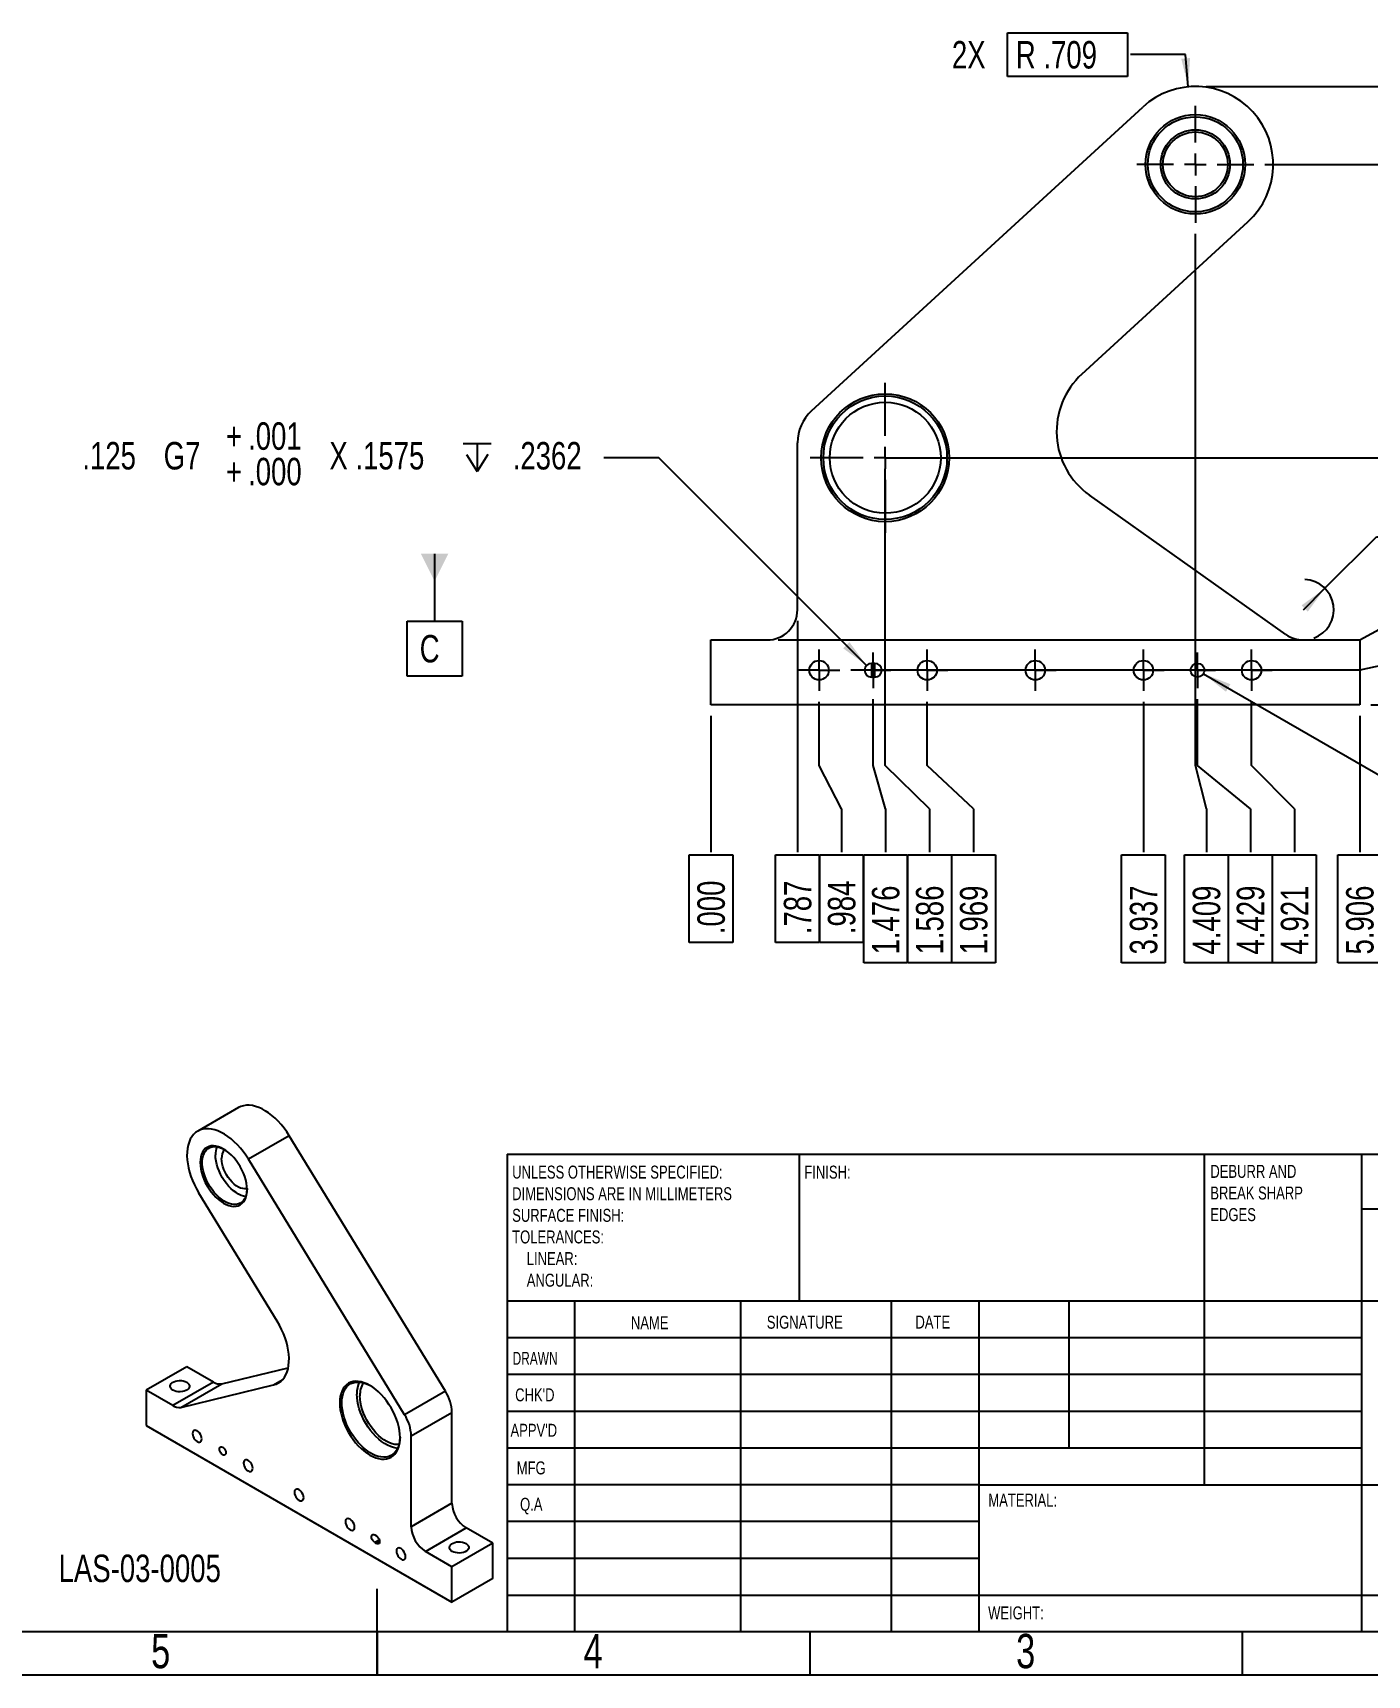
# Model space of a CAD drawing. Extents: x 0 to 16.3, y 0 to 11.5.
# Drawn here: x 6.9 to 12.97, y 0.2 to 7.67 of the extents above; entities that cross this region are included whole.
import ezdxf

# ---------------------------------------------------------------- set-up
doc = ezdxf.new("R2010")
doc.units = 0
doc.linetypes.add('SLD-SOLID', pattern=[0])
doc.layers.get('0').update_dxf_attribs({"linetype": 'CONTINUOUS'})
doc.styles.add('SLDTEXTSTYLE0', font='TXT', dxfattribs={"width": 0.75})
doc.styles.add('SLDTEXTSTYLE1', font='TXT', dxfattribs={"width": 0.686449})
doc.dimstyles.new('SLDDIMSTYLE10', dxfattribs={"dimtxt": 0.125, "dimasz": 0.13, "dimexe": 0, "dimexo": 0.0625, "dimgap": -0.03125, "dimtad": 0, "dimtih": 1, "dimtoh": 1, "dimdec": 3, "dimlfac": 2, "dimrnd": 1e-09, "dimzin": 12, "dimtxsty": 'SLDTEXTSTYLE0', "dimsah": 1, "dimcen": 0, "dimazin": 3, "dimtfac": 1, "dimtdec": 3, "dimtofl": 0, "dimtmove": 0, "dimatfit": 3, "dimtolj": 1})
doc.dimstyles.new('SLDDIMSTYLE11', dxfattribs={"dimtxt": 0.125, "dimasz": 0.13, "dimexe": 0, "dimexo": 0.0625, "dimgap": -0.03125, "dimtad": 0, "dimtih": 1, "dimtoh": 1, "dimdec": 3, "dimlfac": 2, "dimrnd": 1e-09, "dimzin": 12, "dimtxsty": 'SLDTEXTSTYLE0', "dimsah": 1, "dimcen": 0, "dimazin": 3, "dimtfac": 1, "dimtdec": 3, "dimtofl": 0, "dimtmove": 0, "dimatfit": 3, "dimtolj": 1})
doc.dimstyles.new('SLDDIMSTYLE5', dxfattribs={"dimtxt": 0.125, "dimasz": 0.13, "dimexe": 0, "dimexo": 0.0625, "dimgap": -0.03125, "dimtad": 0, "dimtih": 1, "dimtoh": 1, "dimdec": 3, "dimlfac": 2, "dimrnd": 1e-09, "dimzin": 4, "dimtxsty": 'SLDTEXTSTYLE0', "dimblk1": 'NONE', "dimblk2": 'NONE', "dimsah": 1, "dimcen": 0.09, "dimazin": 3, "dimtfac": 1, "dimtdec": 3, "dimtofl": 0, "dimtmove": 0, "dimatfit": 3, "dimtolj": 1})
doc.dimstyles.new('SLDDIMSTYLE6', dxfattribs={"dimtxt": 0.125, "dimasz": 0.13, "dimexe": 0, "dimexo": 0.0625, "dimgap": -0.03125, "dimtad": 0, "dimtih": 1, "dimtoh": 1, "dimdec": 3, "dimlfac": 2, "dimrnd": 1e-09, "dimzin": 12, "dimtxsty": 'SLDTEXTSTYLE0', "dimblk1": 'NONE', "dimblk2": 'NONE', "dimsah": 1, "dimcen": 0.09, "dimazin": 3, "dimtfac": 1, "dimtdec": 3, "dimtofl": 0, "dimtmove": 0, "dimatfit": 3, "dimtolj": 1})
doc.dimstyles.new('SLDDIMSTYLE7', dxfattribs={"dimtxt": 0.125, "dimasz": 0.13, "dimexe": 0, "dimexo": 0.0625, "dimgap": 0.03125, "dimtad": 0, "dimtih": 1, "dimtoh": 1, "dimdec": 3, "dimlfac": 2, "dimrnd": 1e-09, "dimzin": 4, "dimtxsty": 'SLDTEXTSTYLE0', "dimblk1": 'NONE', "dimblk2": 'NONE', "dimsah": 1, "dimcen": 0.09, "dimazin": 3, "dimtfac": 1, "dimtdec": 3, "dimtofl": 0, "dimtmove": 0, "dimatfit": 3, "dimtolj": 1, "dimtzin": 12})
doc.dimstyles.new('SLDDIMSTYLE8', dxfattribs={"dimtxt": 0.125, "dimasz": 0.13, "dimexe": 0, "dimexo": 0.0625, "dimgap": 0.03125, "dimtad": 0, "dimtih": 1, "dimtoh": 1, "dimdec": 4, "dimlfac": 2, "dimrnd": 1e-09, "dimzin": 4, "dimtxsty": 'SLDTEXTSTYLE0', "dimsah": 1, "dimcen": 0, "dimazin": 3, "dimtol": 1, "dimtp": 0.001, "dimtfac": 1, "dimtdec": 4, "dimtofl": 0, "dimtmove": 0, "dimatfit": 3, "dimtolj": 1, "dimtzin": 0})
doc.dimstyles.new('SLDDIMSTYLE9', dxfattribs={"dimtxt": 0.125, "dimasz": 0.13, "dimexe": 0, "dimexo": 0.0625, "dimgap": 0.03125, "dimtad": 0, "dimtih": 1, "dimtoh": 1, "dimdec": 3, "dimlfac": 2, "dimrnd": 1e-09, "dimzin": 12, "dimtxsty": 'SLDTEXTSTYLE0', "dimsah": 1, "dimcen": 0, "dimazin": 3, "dimtol": 1, "dimtp": 0.001, "dimtfac": 1, "dimtdec": 4, "dimtofl": 0, "dimtmove": 0, "dimatfit": 3, "dimtolj": 1, "dimtzin": 0})

# ---------------------------------------------------------------- blocks, each defined once
blk = doc.blocks.new('SW_NOTE_0_1')
at = {"color": 0, "linetype": 'CONTINUOUS', "attachment_point": 1, "style": 'SLDTEXTSTYLE0'}
for s, insert, char_height in [('UNLESS OTHERWISE SPECIFIED:', (0, 0.0761), 0.059055), ('DIMENSIONS ARE IN MILLIMETERS', (0, -0.0223), 0.059055), ('SURFACE FINISH:', (0, -0.1207), 0.059055), ('TOLERANCES:', (0, -0.2191), 0.059055), ('LINEAR:', (0.0664, -0.3176), 0.05906), ('ANGULAR:', (0.0664, -0.416), 0.05906)]:
    blk.add_mtext(s, dxfattribs=dict(at, insert=insert, char_height=char_height))
blk = doc.blocks.new('SW_NOTE_0_2')
at = {"color": 0, "linetype": 'CONTINUOUS', "attachment_point": 1, "style": 'SLDTEXTSTYLE0'}
for s, insert, char_height in [('DEBURR AND', (0, 0.0761), 0.05906), ('BREAK SHARP', (0, -0.0223), 0.059055), ('EDGES', (0, -0.1207), 0.05906)]:
    blk.add_mtext(s, dxfattribs=dict(at, insert=insert, char_height=char_height))
blk = doc.blocks.new('_D_4')
at = {"color": 7, "linetype": 'SLD-SOLID'}
for p, q in [((9.9833, 4.5642), (9.9833, 3.9442)), ((9.8841, 3.5321), (9.8841, 3.9315)), ((9.8841, 3.9315), (10.0825, 3.9315)), ((10.0825, 3.9315), (10.0825, 3.5321)), ((10.0825, 3.5321), (9.8841, 3.5321))]:
    blk.add_line(p, q, dxfattribs=at)
at = {"color": 7, "linetype": 'SLD-SOLID', "insert": (9.9214, 3.5701), "char_height": 0.125, "attachment_point": 1, "rotation": 90, "style": 'SLDTEXTSTYLE0'}
blk.add_mtext('.000', dxfattribs=at)
blk = doc.blocks.new('_NONE')
blk = doc.blocks.new('_D_5')
at = {"color": 7, "linetype": 'SLD-SOLID'}
for p, q in [((10.377, 4.9972), (10.377, 3.9442)), ((10.2778, 3.5321), (10.2778, 3.9315)), ((10.2778, 3.9315), (10.4762, 3.9315)), ((10.4762, 3.9315), (10.4762, 3.5321)), ((10.4762, 3.5321), (10.2778, 3.5321))]:
    blk.add_line(p, q, dxfattribs=at)
at = {"color": 7, "linetype": 'SLD-SOLID', "insert": (10.3151, 3.5701), "char_height": 0.125, "attachment_point": 1, "rotation": 90, "style": 'SLDTEXTSTYLE0'}
blk.add_mtext('.787', dxfattribs=at)
blk = doc.blocks.new('_D_6')
at = {"color": 7, "linetype": 'SLD-SOLID'}
for p, q in [((10.4754, 4.3379), (10.4754, 4.6274)), ((10.5774, 4.141), (10.4754, 4.3379)), ((10.5774, 4.141), (10.5774, 3.9442)), ((10.4782, 3.5321), (10.4782, 3.9315)), ((10.4782, 3.9315), (10.6766, 3.9315)), ((10.6766, 3.9315), (10.6766, 3.5321)), ((10.6766, 3.5321), (10.4782, 3.5321))]:
    blk.add_line(p, q, dxfattribs=at)
at = {"color": 7, "linetype": 'SLD-SOLID', "insert": (10.5155, 3.5701), "char_height": 0.125, "attachment_point": 1, "rotation": 90, "style": 'SLDTEXTSTYLE0'}
blk.add_mtext('.984', dxfattribs=at)
blk = doc.blocks.new('_D_7')
at = {"color": 7, "linetype": 'SLD-SOLID'}
for p, q in [((10.7215, 4.3379), (10.7215, 4.6404)), ((10.7778, 4.141), (10.7215, 4.3379)), ((10.7778, 4.141), (10.7778, 3.9442)), ((10.6786, 3.4397), (10.6786, 3.9315)), ((10.6786, 3.9315), (10.8771, 3.9315)), ((10.8771, 3.9315), (10.8771, 3.4397)), ((10.8771, 3.4397), (10.6786, 3.4397))]:
    blk.add_line(p, q, dxfattribs=at)
at = {"color": 7, "linetype": 'SLD-SOLID', "insert": (10.7159, 3.4778), "char_height": 0.125, "attachment_point": 1, "rotation": 90, "style": 'SLDTEXTSTYLE0'}
blk.add_mtext('1.476', dxfattribs=at)
blk = doc.blocks.new('_D_8')
at = {"color": 7, "linetype": 'SLD-SOLID'}
for p, q in [((10.7764, 4.3379), (10.7764, 5.6892)), ((10.9783, 4.141), (10.7764, 4.3379)), ((10.9783, 4.141), (10.9783, 3.9442)), ((10.879, 3.4397), (10.879, 3.9315)), ((10.879, 3.9315), (11.0775, 3.9315)), ((11.0775, 3.9315), (11.0775, 3.4397)), ((11.0775, 3.4397), (10.879, 3.4397))]:
    blk.add_line(p, q, dxfattribs=at)
at = {"color": 7, "linetype": 'SLD-SOLID', "insert": (10.9164, 3.4778), "char_height": 0.125, "attachment_point": 1, "rotation": 90, "style": 'SLDTEXTSTYLE0'}
blk.add_mtext('1.586', dxfattribs=at)
blk = doc.blocks.new('_D_9')
at = {"color": 7, "linetype": 'SLD-SOLID'}
for p, q in [((10.9676, 4.3379), (10.9676, 4.6274)), ((11.1787, 4.141), (10.9676, 4.3379)), ((11.1787, 4.141), (11.1787, 3.9442)), ((11.0795, 3.4397), (11.0795, 3.9315)), ((11.0795, 3.9315), (11.2779, 3.9315)), ((11.2779, 3.9315), (11.2779, 3.4397)), ((11.2779, 3.4397), (11.0795, 3.4397))]:
    blk.add_line(p, q, dxfattribs=at)
at = {"color": 7, "linetype": 'SLD-SOLID', "insert": (11.1168, 3.4778), "char_height": 0.125, "attachment_point": 1, "rotation": 90, "style": 'SLDTEXTSTYLE0'}
blk.add_mtext('1.969', dxfattribs=at)
blk = doc.blocks.new('_D_10')
at = {"color": 7, "linetype": 'SLD-SOLID'}
for p, q in [((11.9518, 4.6274), (11.9518, 3.9442)), ((11.8526, 3.4397), (11.8526, 3.9315)), ((11.8526, 3.9315), (12.051, 3.9315)), ((12.051, 3.9315), (12.051, 3.4397)), ((12.051, 3.4397), (11.8526, 3.4397))]:
    blk.add_line(p, q, dxfattribs=at)
at = {"color": 7, "linetype": 'SLD-SOLID', "insert": (11.8899, 3.4778), "char_height": 0.125, "attachment_point": 1, "rotation": 90, "style": 'SLDTEXTSTYLE0'}
blk.add_mtext('3.937', dxfattribs=at)
blk = doc.blocks.new('_D_11')
at = {"color": 7, "linetype": 'SLD-SOLID'}
for p, q in [((12.188, 4.3379), (12.188, 6.7582)), ((12.2381, 4.141), (12.188, 4.3379)), ((12.2381, 4.141), (12.2381, 3.9442)), ((12.1389, 3.4397), (12.1389, 3.9315)), ((12.1389, 3.9315), (12.3374, 3.9315)), ((12.3374, 3.9315), (12.3374, 3.4397)), ((12.3374, 3.4397), (12.1389, 3.4397))]:
    blk.add_line(p, q, dxfattribs=at)
at = {"color": 7, "linetype": 'SLD-SOLID', "insert": (12.1762, 3.4778), "char_height": 0.125, "attachment_point": 1, "rotation": 90, "style": 'SLDTEXTSTYLE0'}
blk.add_mtext('4.409', dxfattribs=at)
blk = doc.blocks.new('_D_12')
at = {"color": 7, "linetype": 'SLD-SOLID'}
for p, q in [((12.1979, 4.3379), (12.1979, 4.6404)), ((12.4386, 4.141), (12.1979, 4.3379)), ((12.4386, 4.141), (12.4386, 3.9442)), ((12.3393, 3.4397), (12.3393, 3.9315)), ((12.3393, 3.9315), (12.5378, 3.9315)), ((12.5378, 3.9315), (12.5378, 3.4397)), ((12.5378, 3.4397), (12.3393, 3.4397))]:
    blk.add_line(p, q, dxfattribs=at)
at = {"color": 7, "linetype": 'SLD-SOLID', "insert": (12.3766, 3.4778), "char_height": 0.125, "attachment_point": 1, "rotation": 90, "style": 'SLDTEXTSTYLE0'}
blk.add_mtext('4.429', dxfattribs=at)
blk = doc.blocks.new('_D_13')
at = {"color": 7, "linetype": 'SLD-SOLID'}
for p, q in [((12.4439, 4.3379), (12.4439, 4.6274)), ((12.639, 4.141), (12.4439, 4.3379)), ((12.639, 4.141), (12.639, 3.9442)), ((12.5398, 3.4397), (12.5398, 3.9315)), ((12.5398, 3.9315), (12.7382, 3.9315)), ((12.7382, 3.9315), (12.7382, 3.4397)), ((12.7382, 3.4397), (12.5398, 3.4397))]:
    blk.add_line(p, q, dxfattribs=at)
at = {"color": 7, "linetype": 'SLD-SOLID', "insert": (12.5771, 3.4778), "char_height": 0.125, "attachment_point": 1, "rotation": 90, "style": 'SLDTEXTSTYLE0'}
blk.add_mtext('4.921', dxfattribs=at)
blk = doc.blocks.new('_D_14')
at = {"color": 7, "linetype": 'SLD-SOLID'}
for p, q in [((12.9361, 4.5642), (12.9361, 3.9442)), ((12.8368, 3.4397), (12.8368, 3.9315)), ((12.8368, 3.9315), (13.0353, 3.9315)), ((13.0353, 3.9315), (13.0353, 3.4397)), ((13.0353, 3.4397), (12.8368, 3.4397))]:
    blk.add_line(p, q, dxfattribs=at)
at = {"color": 7, "linetype": 'SLD-SOLID', "insert": (12.8741, 3.4778), "char_height": 0.125, "attachment_point": 1, "rotation": 90, "style": 'SLDTEXTSTYLE0'}
blk.add_mtext('5.906', dxfattribs=at)
blk = doc.blocks.new('_D_15')
at = {"color": 7, "linetype": 'SLD-SOLID'}
blk.add_line((12.9861, 4.6142), (13.3298, 4.6142), dxfattribs=at)
at = {"color": 7, "linetype": 'SLD-SOLID', "insert": (13.3298, 4.6761), "char_height": 0.125, "attachment_point": 1, "style": 'SLDTEXTSTYLE0'}
blk.add_mtext('.000', dxfattribs=at)
blk = doc.blocks.new('_D_16')
at = {"color": 7, "linetype": 'SLD-SOLID'}
for p, q in [((13.3425, 4.7154), (13.3425, 4.9138)), ((13.3425, 4.9138), (13.7419, 4.9138)), ((13.7419, 4.9138), (13.7419, 4.7154)), ((13.1329, 4.8146), (12.9361, 4.7716)), ((13.1329, 4.8146), (13.3298, 4.8146)), ((12.9361, 4.7716), (10.6197, 4.7716)), ((13.7419, 4.7154), (13.3425, 4.7154))]:
    blk.add_line(p, q, dxfattribs=at)
at = {"color": 7, "linetype": 'SLD-SOLID', "insert": (13.3805, 4.8765), "char_height": 0.125, "attachment_point": 1, "style": 'SLDTEXTSTYLE0'}
blk.add_mtext('.315', dxfattribs=at)
blk = doc.blocks.new('_D_17')
at = {"color": 7, "linetype": 'SLD-SOLID'}
for p, q in [((13.3425, 4.9158), (13.3425, 5.1142)), ((13.3425, 5.1142), (13.7419, 5.1142)), ((13.7419, 5.1142), (13.7419, 4.9158)), ((13.1329, 5.015), (12.9361, 4.9094)), ((13.1329, 5.015), (13.3298, 5.015)), ((12.9361, 4.9094), (10.2892, 4.9094)), ((13.7419, 4.9158), (13.3425, 4.9158))]:
    blk.add_line(p, q, dxfattribs=at)
at = {"color": 7, "linetype": 'SLD-SOLID', "insert": (13.3805, 5.0769), "char_height": 0.125, "attachment_point": 1, "style": 'SLDTEXTSTYLE0'}
blk.add_mtext('.591', dxfattribs=at)
blk = doc.blocks.new('_D_18')
at = {"color": 7, "linetype": 'SLD-SOLID'}
for p, q in [((13.3425, 5.6399), (13.3425, 5.8384)), ((13.3425, 5.8384), (13.8343, 5.8384)), ((13.8343, 5.8384), (13.8343, 5.6399)), ((10.8264, 5.7392), (13.3298, 5.7392)), ((13.8343, 5.6399), (13.3425, 5.6399))]:
    blk.add_line(p, q, dxfattribs=at)
at = {"color": 7, "linetype": 'SLD-SOLID', "insert": (13.3805, 5.8011), "char_height": 0.125, "attachment_point": 1, "style": 'SLDTEXTSTYLE0'}
blk.add_mtext('2.250', dxfattribs=at)
blk = doc.blocks.new('_D_19')
at = {"color": 7, "linetype": 'SLD-SOLID'}
for p, q in [((13.3425, 6.9756), (13.3425, 7.174)), ((13.3425, 7.174), (13.8343, 7.174)), ((13.8343, 7.174), (13.8343, 6.9756)), ((12.5046, 7.0748), (13.3298, 7.0748)), ((13.8343, 6.9756), (13.3425, 6.9756))]:
    blk.add_line(p, q, dxfattribs=at)
at = {"color": 7, "linetype": 'SLD-SOLID', "insert": (13.3805, 7.1367), "char_height": 0.125, "attachment_point": 1, "style": 'SLDTEXTSTYLE0'}
blk.add_mtext('4.921', dxfattribs=at)
blk = doc.blocks.new('_D_20')
at = {"color": 7, "linetype": 'SLD-SOLID'}
for p, q in [((13.3425, 7.3299), (13.3425, 7.5283)), ((13.3425, 7.5283), (13.8343, 7.5283)), ((13.8343, 7.5283), (13.8343, 7.3299)), ((12.238, 7.4291), (13.3298, 7.4291)), ((13.8343, 7.3299), (13.3425, 7.3299))]:
    blk.add_line(p, q, dxfattribs=at)
at = {"color": 7, "linetype": 'SLD-SOLID', "insert": (13.3805, 7.491), "char_height": 0.125, "attachment_point": 1, "style": 'SLDTEXTSTYLE0'}
blk.add_mtext('5.630', dxfattribs=at)
blk = doc.blocks.new('SW_SYMBOL_HOLE_DEPTH')
at = {"color": 0, "linetype": 'SLD-SOLID'}
for p, q in [((0, 34.4), (31.5, 34.4)), ((3.9, 21.9), (15.7, 3)), ((15.7, 34.4), (15.7, 3)), ((27.6, 21.9), (15.7, 3))]:
    blk.add_line(p, q, dxfattribs=at)
blk = doc.blocks.new('_D_21')
at = {"color": 7, "linetype": 'SLD-SOLID'}
for p, q in [((12.2249, 4.756), (13.2758, 4.1493)), ((13.2758, 4.1493), (13.5258, 4.1493))]:
    blk.add_line(p, q, dxfattribs=at)
blk.add_solid([(12.2249, 4.756), (12.3275, 4.6737), (12.3475, 4.7083)], dxfattribs=at)
at = {"color": 7, "linetype": 'SLD-SOLID', "xscale": 0.0040555664, "yscale": 0.0040555664, "zscale": 0.0040555664}
blk.add_blockref('SW_SYMBOL_HOLE_DEPTH', (15.069, 4.0752), dxfattribs=at)
at = {"color": 7, "linetype": 'SLD-SOLID', "char_height": 0.125, "attachment_point": 1, "style": 'SLDTEXTSTYLE0'}
for s, insert in [('+', (14.5062, 4.3104)), ('.0006', (14.6072, 4.3104)), ('%%c', (13.5258, 4.219)), ('.1250', (13.7612, 4.2209)), ('G7', (14.223, 4.2209)), ('.2362', (15.2945, 4.2209)), ('+', (14.5062, 4.1488)), ('.0002', (14.6072, 4.1488))]:
    blk.add_mtext(s, dxfattribs=dict(at, insert=insert))
blk = doc.blocks.new('_D_22')
at = {"color": 7, "linetype": 'SLD-SOLID'}
for p, q in [((9.7459, 5.7392), (9.4959, 5.7392)), ((10.6913, 4.7937), (9.7459, 5.7392))]:
    blk.add_line(p, q, dxfattribs=at)
blk.add_solid([(10.6913, 4.7937), (10.6135, 4.8998), (10.5852, 4.8715)], dxfattribs=at)
at = {"color": 7, "linetype": 'SLD-SOLID', "xscale": 0.0040555664, "yscale": 0.0040555664, "zscale": 0.0040555664}
blk.add_blockref('SW_SYMBOL_HOLE_DEPTH', (8.8555, 5.6651), dxfattribs=at)
at = {"color": 7, "linetype": 'SLD-SOLID', "char_height": 0.125, "attachment_point": 1, "style": 'SLDTEXTSTYLE0'}
for s, insert in [('+', (7.7754, 5.9003)), ('.001', (7.8765, 5.9003)), ('.125', (7.1221, 5.8108)), ('G7', (7.4923, 5.8108)), ('X .1575', (8.2466, 5.8108)), ('.2362', (9.0809, 5.8108)), ('+', (7.7754, 5.7387)), ('.000', (7.8765, 5.7387))]:
    blk.add_mtext(s, dxfattribs=dict(at, insert=insert))
blk = doc.blocks.new('_D_23')
at = {"color": 7, "linetype": 'SLD-SOLID'}
for p, q in [((13.5152, 5.2802), (13.5152, 5.4787)), ((13.5152, 5.4787), (14.062, 5.4787)), ((14.062, 5.4787), (14.062, 5.2802)), ((12.7776, 5.1447), (13.0124, 5.3795)), ((13.0124, 5.3795), (13.2624, 5.3795)), ((14.062, 5.2802), (13.5152, 5.2802)), ((12.6802, 5.0472), (12.7776, 5.1447))]:
    blk.add_line(p, q, dxfattribs=at)
blk.add_arc((12.6802, 5.0472), 0.1378, 289.94366, 87.21252, dxfattribs=at)
blk.add_solid([(12.7776, 5.1447), (12.6715, 5.0669), (12.6998, 5.0386)], dxfattribs=at)
at = {"color": 7, "linetype": 'SLD-SOLID', "char_height": 0.125, "attachment_point": 1, "style": 'SLDTEXTSTYLE0'}
for s, insert in [('2X', (13.2624, 5.4414)), ('R .276', (13.5533, 5.4414))]:
    blk.add_mtext(s, dxfattribs=dict(at, insert=insert))
blk = doc.blocks.new('_D_24')
at = {"color": 7, "linetype": 'SLD-SOLID'}
for p, q in [((11.3329, 7.4751), (11.3329, 7.6735)), ((11.3329, 7.6735), (11.8798, 7.6735)), ((11.8798, 7.6735), (11.8798, 7.4751)), ((12.1425, 7.5743), (11.8925, 7.5743)), ((12.1558, 7.4276), (12.1425, 7.5743)), ((11.8798, 7.4751), (11.3329, 7.4751))]:
    blk.add_line(p, q, dxfattribs=at)
blk.add_solid([(12.1558, 7.4276), (12.1639, 7.5589), (12.1241, 7.5553)], dxfattribs=at)
at = {"color": 7, "linetype": 'SLD-SOLID', "char_height": 0.125, "attachment_point": 1, "style": 'SLDTEXTSTYLE0'}
for s, insert in [('2X', (11.0801, 7.6362)), ('R .709', (11.371, 7.6362))]:
    blk.add_mtext(s, dxfattribs=dict(at, insert=insert))
blk = doc.blocks.new('SW_CENTERMARKSYMBOL_7')
at = {"color": 0, "linetype": 'SLD-SOLID'}
for p, q in [((0, 0.1), (0, 0.2665)), ((-0.1, 0), (-0.2665, 0)), ((0, 0), (-0.05, 0)), ((0, 0), (0, 0.05)), ((0, 0), (0, -0.05)), ((0, 0), (0.05, 0)), ((0.1, 0), (0.2665, 0)), ((0, -0.1), (0, -0.2665))]:
    blk.add_line(p, q, dxfattribs=at)
blk = doc.blocks.new('SW_CENTERMARKSYMBOL_8')
at = {"color": 0, "linetype": 'SLD-SOLID'}
for p, q in [((0, 0.05), (0, 0.09425)), ((-0.05, 0), (-0.09425, 0)), ((0, 0), (-0.05, 0)), ((0, 0), (0, 0.05)), ((0, 0), (0, -0.05)), ((0, 0), (0.05, 0)), ((0.05, 0), (0.09425, 0)), ((0, -0.05), (0, -0.09425))]:
    blk.add_line(p, q, dxfattribs=at)
blk = doc.blocks.new('SW_CENTERMARKSYMBOL_9')
at = {"color": 0, "linetype": 'SLD-SOLID'}
for p, q in [((0, 0.05), (0, 0.09425)), ((-0.05, 0), (-0.09425, 0)), ((0, 0), (-0.05, 0)), ((0, 0), (0, 0.05)), ((0, 0), (0, -0.05)), ((0, 0), (0.05, 0)), ((0.05, 0), (0.09425, 0)), ((0, -0.05), (0, -0.09425))]:
    blk.add_line(p, q, dxfattribs=at)
blk = doc.blocks.new('SW_CENTERMARKSYMBOL_10')
at = {"color": 0, "linetype": 'SLD-SOLID'}
for p, q in [((0, 0.05), (0, 0.09425)), ((-0.05, 0), (-0.09425, 0)), ((0, 0), (-0.05, 0)), ((0, 0), (0, 0.05)), ((0, 0), (0, -0.05)), ((0, 0), (0.05, 0)), ((0.05, 0), (0.09425, 0)), ((0, -0.05), (0, -0.09425))]:
    blk.add_line(p, q, dxfattribs=at)
blk = doc.blocks.new('SW_CENTERMARKSYMBOL_11')
at = {"color": 0, "linetype": 'SLD-SOLID'}
for p, q in [((0, 0.05), (0, 0.09425)), ((-0.05, 0), (-0.09425, 0)), ((0, 0), (-0.05, 0)), ((0, 0), (0, 0.05)), ((0, 0), (0, -0.05)), ((0, 0), (0.05, 0)), ((0.05, 0), (0.09425, 0)), ((0, -0.05), (0, -0.09425))]:
    blk.add_line(p, q, dxfattribs=at)
blk = doc.blocks.new('SW_CENTERMARKSYMBOL_12')
at = {"color": 0, "linetype": 'SLD-SOLID'}
for p, q in [((0, 0.05), (0, 0.09425)), ((-0.05, 0), (-0.09425, 0)), ((0, 0), (-0.05, 0)), ((0, 0), (0, 0.05)), ((0, 0), (0, -0.05)), ((0, 0), (0.05, 0)), ((0.05, 0), (0.09425, 0)), ((0, -0.05), (0, -0.09425))]:
    blk.add_line(p, q, dxfattribs=at)
blk = doc.blocks.new('SW_CENTERMARKSYMBOL_13')
at = {"color": 0, "linetype": 'SLD-SOLID'}
for p, q in [((0, 0.05), (0, 0.08125)), ((-0.05, 0), (-0.08125, 0)), ((0, 0), (-0.05, 0)), ((0, 0), (0, 0.05)), ((0, 0), (0, -0.05)), ((0, 0), (0.05, 0)), ((0.05, 0), (0.08125, 0)), ((0, -0.05), (0, -0.08125))]:
    blk.add_line(p, q, dxfattribs=at)
blk = doc.blocks.new('SW_CENTERMARKSYMBOL_14')
at = {"color": 0, "linetype": 'SLD-SOLID'}
for p, q in [((0, 0.05), (0, 0.08125)), ((-0.05, 0), (-0.08125, 0)), ((0, 0), (-0.05, 0)), ((0, 0), (0, 0.05)), ((0, 0), (0, -0.05)), ((0, 0), (0.05, 0)), ((0.05, 0), (0.08125, 0)), ((0, -0.05), (0, -0.08125))]:
    blk.add_line(p, q, dxfattribs=at)
blk = doc.blocks.new('SW_CENTERMARKSYMBOL_15')
at = {"color": 0, "linetype": 'SLD-SOLID'}
for p, q in [((0, 0.1), (0, 0.3411)), ((-0.1, 0), (-0.3411, 0)), ((0, 0), (-0.05, 0)), ((0, 0), (0, 0.05)), ((0, 0), (0, -0.05)), ((0, 0), (0.05, 0)), ((0.1, 0), (0.3411, 0)), ((0, -0.1), (0, -0.3411))]:
    blk.add_line(p, q, dxfattribs=at)
blk = doc.blocks.new('SW_DATUMTAG_2')
at = {"color": 0, "linetype": 'SLD-SOLID'}
for p, q in [((0.0677, 0.5307), (0.0677, 0.2242)), ((-0.0573, -0.0258), (-0.0573, 0.2242)), ((-0.0573, 0.2242), (0.1927, 0.2242)), ((0.1927, 0.2242), (0.1927, -0.0258)), ((0.1927, -0.0258), (-0.0573, -0.0258))]:
    blk.add_line(p, q, dxfattribs=at)
blk.add_solid([(0.1302, 0.5307), (0.0052, 0.5307), (0.0677, 0.4057)], dxfattribs=at)
at = {"color": 0, "linetype": 'CONTINUOUS', "insert": (0, 0.1611), "char_height": 0.125, "attachment_point": 1, "style": 'SLDTEXTSTYLE0'}
blk.add_mtext('C', dxfattribs=at)

msp = doc.modelspace()

# ---------------------------------------------------------------- linework, layer by layer
at = {"color": 7, "linetype": 'SLD-SOLID'}
for p, q in [((10.440752, 5.952183), (11.948445, 7.335838)), ((11.671199, 6.119544), (12.427607, 6.813722)), ((10.377002, 5.047221), (10.377002, 5.807151)), ((12.600425, 4.934833), (11.705768, 5.569486)), ((9.983302, 4.909426), (10.239207, 4.909426)), ((9.983302, 4.61415), (9.983302, 4.909426)), ((12.680152, 4.909426), (12.936057, 4.909426)), ((12.936057, 4.909426), (12.936057, 4.61415)), ((10.729611, 4.802881), (10.71337, 4.802881)), ((10.71337, 4.802881), (10.71337, 4.771631)), ((10.729611, 4.771631), (10.729611, 4.802881)), ((10.729611, 4.771631), (10.71337, 4.771631)), ((10.71337, 4.771631), (10.71337, 4.740381)), ((10.729611, 4.740381), (10.71337, 4.740381)), ((10.729611, 4.740381), (10.729611, 4.771631)), ((12.936057, 4.61415), (9.983302, 4.61415)), ((7.832794, 2.780472), (7.647202, 2.673332)), ((8.063835, 2.652804), (7.878242, 2.545664)), ((8.774568, 1.4893), (8.063835, 2.652804)), ((8.588975, 1.382159), (7.878242, 2.545664)), ((9.055118, 2.568898), (16.141732, 2.568898)), ((9.055118, 2.568898), (9.055118, 0.393701)), ((10.385827, 1.899606), (10.385827, 2.568898)), ((12.228346, 2.568898), (12.228346, 1.062992)), ((12.944882, 2.568898), (12.944882, 0.393701)), ((8.008938, 1.808113), (7.652363, 2.391842)), ((16.141732, 2.317913), (12.944882, 2.317913)), ((16.141732, 1.899606), (9.055118, 1.899606)), ((9.362205, 1.899606), (9.362205, 0.393701)), ((10.117754, 1.899606), (10.117754, 0.393701)), ((10.803107, 1.899606), (10.803107, 0.393701)), ((11.204724, 0.393701), (11.204724, 1.899606)), ((11.614173, 1.230315), (11.614173, 1.899606)), ((12.944882, 1.732283), (9.055118, 1.732283)), ((7.59827, 1.600726), (7.412677, 1.493586)), ((7.718905, 1.531085), (7.59827, 1.600726)), ((7.756488, 1.523219), (8.059316, 1.596467)), ((7.718905, 1.531085), (7.533312, 1.423945)), ((7.570896, 1.416079), (7.756488, 1.523219)), ((7.570896, 1.416079), (7.992641, 1.518091)), ((12.944882, 1.564961), (9.055118, 1.564961)), ((7.412677, 1.493586), (7.412677, 1.33285)), ((7.533312, 1.423945), (7.412677, 1.493586)), ((8.774568, 1.4893), (8.588975, 1.382159)), ((8.619027, 1.285861), (8.80462, 1.393001)), ((8.80462, 0.979325), (8.80462, 1.393001)), ((12.944882, 1.397638), (9.055118, 1.397638)), ((7.412677, 1.33285), (8.80462, 0.529298)), ((8.619027, 0.872185), (8.619027, 1.285861)), ((12.944882, 1.230315), (9.055118, 1.230315)), ((11.204724, 1.062992), (9.055118, 1.062992)), ((11.204724, 1.062992), (16.141732, 1.062992)), ((8.80462, 0.979325), (8.619027, 0.872185)), ((8.452806, 0.835133), (8.460462, 0.830714)), ((8.683985, 0.759676), (8.869577, 0.866816)), ((8.990212, 0.797175), (8.869577, 0.866816)), ((11.204724, 0.895666), (9.055118, 0.895666)), ((8.452806, 0.801111), (8.460462, 0.796691)), ((8.80462, 0.690035), (8.683985, 0.759676)), ((8.990212, 0.797175), (8.80462, 0.690035)), ((8.990212, 0.636439), (8.990212, 0.797175)), ((8.80462, 0.529298), (8.80462, 0.690035)), ((11.204724, 0.728346), (9.055118, 0.728346)), ((8.990212, 0.636439), (8.80462, 0.529298)), ((8.464567, 0.19685), (8.464567, 0.590551)), ((9.055118, 0.561024), (16.141732, 0.561024)), ((16.141732, 0.393701), (0.787402, 0.393701)), ((8.464567, 0.393701), (8.464567, 0.19685)), ((10.433071, 0.393701), (10.433071, 0.19685)), ((12.401575, 0.393701), (12.401575, 0.19685)), ((16.338583, 0.19685), (0.590551, 0.19685))]:
    msp.add_line(p, q, dxfattribs=at)
at = {"color": 8, "linetype": 'SLD-SOLID'}
for p, q in [((7.992641, 1.518091), (8.032218, 1.540938)), ((8.452806, 0.801111), (8.473798, 0.813229)), ((8.475193, 0.805195), (8.460462, 0.796691))]:
    msp.add_line(p, q, dxfattribs=at)
at = {"color": 7, "linetype": 'SLD-SOLID', "flags": 128}
for points in [[(8.063835, 2.652804), (8.052349, 2.670554), (8.040046, 2.687541), (8.027025, 2.703629), (8.013391, 2.718689), (7.999255, 2.732599), (7.984728, 2.745247), (7.96993, 2.756532), (7.954978, 2.766362), (7.939993, 2.774659), (7.925096, 2.781356), (7.910407, 2.786398), (7.896044, 2.789745), (7.882122, 2.791371), (7.868755, 2.791262), (7.856048, 2.789418), (7.844105, 2.785856), (7.833022, 2.780603), (7.832794, 2.780472)], [(7.878242, 2.545664), (7.866756, 2.563414), (7.854453, 2.580401), (7.841433, 2.596489), (7.827799, 2.611549), (7.813662, 2.625459), (7.799136, 2.638107), (7.784338, 2.649392), (7.769386, 2.659222), (7.754401, 2.667519), (7.739504, 2.674216), (7.724815, 2.679258), (7.710452, 2.682605), (7.69653, 2.684231), (7.683162, 2.684121), (7.670456, 2.682278), (7.658513, 2.678716), (7.64743, 2.673463), (7.637296, 2.666561), (7.628192, 2.658068), (7.620193, 2.648049), (7.613362, 2.636588), (7.607754, 2.623775), (7.603415, 2.609714), (7.600379, 2.594518), (7.598671, 2.578309), (7.598305, 2.561218), (7.599283, 2.543383), (7.601598, 2.524947), (7.605231, 2.506058), (7.610152, 2.48687), (7.616323, 2.467535), (7.623694, 2.44821), (7.632204, 2.42905), (7.641787, 2.410211), (7.652363, 2.391842)], [(7.872018, 2.407148), (7.871347, 2.421332), (7.869343, 2.436114), (7.86603, 2.451305), (7.86145, 2.466716), (7.855661, 2.482153), (7.848736, 2.497421), (7.840762, 2.512329), (7.831839, 2.526689), (7.822079, 2.54032), (7.811605, 2.553051), (7.800549, 2.564722), (7.789049, 2.575186), (7.777251, 2.584312), (7.765303, 2.591984), (7.753354, 2.598107), (7.741556, 2.602603), (7.730057, 2.605416), (7.719001, 2.60651), (7.708527, 2.605872), (7.698767, 2.60351), (7.689843, 2.599453), (7.681869, 2.593752), (7.674944, 2.586479), (7.669155, 2.577726), (7.664576, 2.567602), (7.661263, 2.556236), (7.659258, 2.543769), (7.658587, 2.530359), (7.659258, 2.516174), (7.661263, 2.501393), (7.664576, 2.486201), (7.669155, 2.47079), (7.674944, 2.455353), (7.681869, 2.440085), (7.689843, 2.425177), (7.698767, 2.410818), (7.708527, 2.397186), (7.719001, 2.384455), (7.730057, 2.372784), (7.741556, 2.36232), (7.753354, 2.353194), (7.765303, 2.345522), (7.777251, 2.339399), (7.789049, 2.334903), (7.800549, 2.33209), (7.811605, 2.330996), (7.822079, 2.331634), (7.831839, 2.333997), (7.840762, 2.338054), (7.848736, 2.343755), (7.855661, 2.351027), (7.86145, 2.35978), (7.86603, 2.369904), (7.869343, 2.381271), (7.871347, 2.393737), (7.872018, 2.407148)], [(7.872018, 2.412505), (7.871353, 2.399452), (7.869366, 2.387338), (7.866082, 2.37632), (7.861545, 2.366542), (7.855814, 2.358132), (7.848964, 2.351198), (7.841083, 2.345832), (7.832275, 2.342104), (7.822654, 2.340061), (7.812346, 2.339731), (7.801486, 2.341118), (7.790214, 2.344204), (7.778678, 2.348948), (7.767028, 2.355289), (7.755416, 2.363144), (7.743993, 2.372411), (7.732909, 2.382969), (7.722307, 2.39468), (7.712327, 2.407392), (7.703097, 2.420938), (7.694739, 2.435143), (7.687362, 2.44982), (7.68106, 2.46478), (7.675918, 2.479826), (7.672002, 2.494763), (7.669362, 2.509396), (7.668033, 2.523533), (7.668033, 2.536992), (7.669362, 2.549596), (7.672002, 2.561181), (7.675918, 2.571595), (7.68106, 2.580704), (7.687362, 2.588389), (7.694739, 2.594549), (7.703097, 2.599103), (7.712327, 2.601994), (7.722307, 2.603182), (7.732909, 2.602653), (7.743993, 2.600413), (7.755416, 2.596491), (7.767028, 2.59094), (7.769959, 2.589295)], [(7.865673, 2.375256), (7.85621, 2.377271), (7.844787, 2.381192), (7.833175, 2.386744), (7.821525, 2.393854), (7.809989, 2.402429), (7.798717, 2.412358), (7.787856, 2.42351), (7.777548, 2.435741), (7.767928, 2.448892), (7.75912, 2.46279), (7.751239, 2.477255), (7.744388, 2.492098), (7.738657, 2.507125), (7.734121, 2.522141), (7.730837, 2.53695), (7.72885, 2.551359), (7.728184, 2.565179)], [(7.872013, 2.411266), (7.870206, 2.410934), (7.861509, 2.410451), (7.852255, 2.411678), (7.842608, 2.414592), (7.832741, 2.419142), (7.822829, 2.425246), (7.81305, 2.432796), (7.803579, 2.441657), (7.794583, 2.451671), (7.786224, 2.462658), (7.778651, 2.474424), (7.771999, 2.486757), (7.766387, 2.499438), (7.761914, 2.512241), (7.758661, 2.524937), (7.756686, 2.5373), (7.756023, 2.549108)], [(7.992641, 1.518091), (8.004381, 1.521869), (8.015261, 1.527307), (8.025194, 1.534364), (8.034102, 1.542982), (8.041915, 1.553093), (8.04857, 1.564618), (8.054014, 1.577464), (8.058205, 1.59153), (8.061109, 1.606705), (8.062702, 1.622867), (8.062973, 1.639889), (8.061919, 1.657635), (8.059549, 1.675965), (8.055881, 1.694733), (8.050945, 1.71379), (8.044779, 1.732986), (8.037432, 1.752167), (8.028964, 1.771182), (8.01944, 1.78988), (8.008938, 1.808113)], [(7.597139, 1.530433), (7.602972, 1.526275), (7.60718, 1.521507), (7.609579, 1.516339), (7.610064, 1.510996), (7.608614, 1.505712), (7.605292, 1.500717), (7.600244, 1.496229), (7.593691, 1.492446), (7.585918, 1.489532), (7.577265, 1.487615), (7.568111, 1.486778), (7.558856, 1.487058), (7.549903, 1.488442), (7.541645, 1.490871), (7.534443, 1.494239), (7.52861, 1.498397), (7.524402, 1.503164), (7.522003, 1.508332), (7.521518, 1.513675), (7.522968, 1.51896), (7.52629, 1.523955), (7.531338, 1.528442), (7.537891, 1.532225), (7.545664, 1.535139), (7.554317, 1.537057), (7.563471, 1.537894), (7.572726, 1.537614), (7.581679, 1.536229), (7.589937, 1.5338), (7.597139, 1.530433)], [(8.56799, 1.278308), (8.567329, 1.294221), (8.565353, 1.310744), (8.562081, 1.327717), (8.557544, 1.344977), (8.551787, 1.362359), (8.544863, 1.379693), (8.536842, 1.396815), (8.527798, 1.413557), (8.51782, 1.429761), (8.507004, 1.445268), (8.495453, 1.459931), (8.48328, 1.473607), (8.470601, 1.486165), (8.457538, 1.497485), (8.444217, 1.507456), (8.430767, 1.515984), (8.417317, 1.522985), (8.403997, 1.528393), (8.390934, 1.532156), (8.378255, 1.534237), (8.366081, 1.534616), (8.354531, 1.533289), (8.343714, 1.53027), (8.333736, 1.525587), (8.324693, 1.519285), (8.316671, 1.511426), (8.309748, 1.502085), (8.30399, 1.491351), (8.299454, 1.479328), (8.296182, 1.466133), (8.294206, 1.451892), (8.293545, 1.436741), (8.294206, 1.420828), (8.296182, 1.404305), (8.299454, 1.387332), (8.30399, 1.370071), (8.309748, 1.35269), (8.316671, 1.335356), (8.324693, 1.318234), (8.333736, 1.301492), (8.343714, 1.285288), (8.354531, 1.269781), (8.366081, 1.255118), (8.378255, 1.241442), (8.390934, 1.228884), (8.403997, 1.217564), (8.417317, 1.207593), (8.430767, 1.199065), (8.444217, 1.192064), (8.457538, 1.186656), (8.470601, 1.182893), (8.48328, 1.180812), (8.495453, 1.180433), (8.507004, 1.18176), (8.51782, 1.184779), (8.527798, 1.189462), (8.536842, 1.195764), (8.544863, 1.203623), (8.551787, 1.212964), (8.557544, 1.223698), (8.562081, 1.23572), (8.565353, 1.248916), (8.567329, 1.263157), (8.56799, 1.278308)], [(8.56797, 1.281021), (8.567309, 1.268568), (8.565276, 1.254412), (8.561909, 1.241342), (8.557245, 1.229491), (8.55133, 1.218982), (8.544226, 1.209921), (8.536005, 1.202403), (8.526752, 1.196504), (8.516562, 1.192285), (8.505538, 1.189788), (8.493796, 1.189041), (8.481454, 1.19005), (8.468639, 1.192805), (8.455484, 1.197277), (8.442122, 1.203421), (8.428692, 1.211175), (8.41533, 1.220457), (8.402175, 1.231174), (8.38936, 1.243214), (8.377019, 1.256455), (8.365276, 1.27076), (8.354253, 1.285984), (8.344062, 1.301969), (8.334809, 1.318551), (8.326588, 1.335561), (8.319484, 1.352824), (8.313569, 1.370162), (8.308905, 1.387398), (8.305539, 1.404355), (8.303505, 1.42086), (8.302825, 1.436741), (8.303505, 1.451838), (8.305539, 1.465994), (8.308905, 1.479064), (8.313569, 1.490915), (8.319484, 1.501424), (8.326588, 1.510485), (8.334809, 1.518003), (8.344062, 1.523902), (8.354253, 1.528121), (8.365276, 1.530618), (8.377019, 1.531365), (8.38936, 1.530356), (8.402175, 1.527601), (8.41533, 1.523129), (8.428692, 1.516984), (8.433129, 1.514597)], [(8.557077, 1.229139), (8.550471, 1.229892), (8.537656, 1.232647), (8.524501, 1.23712), (8.511139, 1.243264), (8.497709, 1.251017), (8.484348, 1.2603), (8.471192, 1.271016), (8.458378, 1.283057), (8.446036, 1.296298), (8.434293, 1.310603), (8.42327, 1.325826), (8.413079, 1.341811), (8.403826, 1.358394), (8.395605, 1.375404), (8.388501, 1.392666), (8.382586, 1.410005), (8.377922, 1.427241), (8.374556, 1.444198), (8.372522, 1.460702), (8.371842, 1.476584)], [(8.563462, 1.246612), (8.556477, 1.246385), (8.544804, 1.247435), (8.532673, 1.250214), (8.520222, 1.254691), (8.507593, 1.260814), (8.494927, 1.268515), (8.482369, 1.277707), (8.470061, 1.288284), (8.458143, 1.300128), (8.446748, 1.313104), (8.436007, 1.327065), (8.426042, 1.341853), (8.416964, 1.357301), (8.408878, 1.373232), (8.401874, 1.389468), (8.396032, 1.405823), (8.391418, 1.422113), (8.388084, 1.438153), (8.386069, 1.453761), (8.385395, 1.46876)], [(7.665527, 1.272609), (7.664817, 1.279253), (7.662733, 1.286266), (7.659418, 1.293168), (7.655098, 1.29949), (7.650067, 1.304801), (7.644668, 1.308738), (7.639269, 1.311034), (7.634238, 1.311532), (7.629918, 1.310198), (7.626603, 1.307123), (7.624519, 1.302517), (7.623808, 1.296693), (7.624519, 1.290048), (7.626603, 1.283035), (7.629918, 1.276133), (7.634238, 1.269811), (7.639269, 1.2645), (7.644668, 1.260563), (7.650067, 1.258267), (7.655098, 1.257769), (7.659418, 1.259103), (7.662733, 1.262178), (7.664817, 1.266784), (7.665527, 1.272609)], [(7.745932, 1.226192), (7.746653, 1.231033), (7.748745, 1.234567), (7.752004, 1.236449), (7.756111, 1.236495), (7.760663, 1.234699), (7.765215, 1.231239), (7.769322, 1.226452), (7.772581, 1.220807), (7.774673, 1.214857), (7.775394, 1.209184), (7.774673, 1.204343), (7.772581, 1.200809), (7.769322, 1.198927), (7.765215, 1.198881), (7.760663, 1.200677), (7.756111, 1.204137), (7.752004, 1.208924), (7.748745, 1.214569), (7.746653, 1.220519), (7.745932, 1.226192)], [(7.897518, 1.138683), (7.896807, 1.145328), (7.894723, 1.152341), (7.891408, 1.159243), (7.887088, 1.165565), (7.882057, 1.170876), (7.876658, 1.174813), (7.871259, 1.177109), (7.866228, 1.177607), (7.861908, 1.176273), (7.858593, 1.173198), (7.856509, 1.168591), (7.855799, 1.162767), (7.856509, 1.156123), (7.858593, 1.14911), (7.861908, 1.142208), (7.866228, 1.135886), (7.871259, 1.130575), (7.876658, 1.126637), (7.882057, 1.124341), (7.887088, 1.123844), (7.891408, 1.125178), (7.894723, 1.128253), (7.896807, 1.132859), (7.897518, 1.138683)], [(8.129508, 1.004758), (8.128797, 1.011403), (8.126714, 1.018415), (8.123399, 1.025318), (8.119078, 1.03164), (8.114047, 1.036951), (8.108649, 1.040888), (8.10325, 1.043184), (8.098219, 1.043682), (8.093899, 1.042348), (8.090584, 1.039273), (8.0885, 1.034666), (8.087789, 1.028842), (8.0885, 1.022197), (8.090584, 1.015185), (8.093899, 1.008282), (8.098219, 1.00196), (8.10325, 0.99665), (8.108649, 0.992712), (8.114047, 0.990416), (8.119078, 0.989918), (8.123399, 0.991252), (8.126714, 0.994327), (8.128797, 0.998934), (8.129508, 1.004758)], [(8.361499, 0.870833), (8.360788, 0.877478), (8.358704, 0.88449), (8.355389, 0.891393), (8.351069, 0.897715), (8.346038, 0.903025), (8.340639, 0.906963), (8.33524, 0.909259), (8.330209, 0.909757), (8.325889, 0.908423), (8.322574, 0.905348), (8.32049, 0.900741), (8.319779, 0.894917), (8.32049, 0.888272), (8.322574, 0.88126), (8.325889, 0.874357), (8.330209, 0.868035), (8.33524, 0.862724), (8.340639, 0.858787), (8.346038, 0.856491), (8.351069, 0.855993), (8.355389, 0.857327), (8.358704, 0.860402), (8.360788, 0.865009), (8.361499, 0.870833)], [(8.452806, 0.801111), (8.448254, 0.804571), (8.444147, 0.809358), (8.440888, 0.815003), (8.438796, 0.820953), (8.438075, 0.826626), (8.438796, 0.831467), (8.440888, 0.835001), (8.444147, 0.836883), (8.448254, 0.836929), (8.452806, 0.835133)], [(8.460462, 0.830714), (8.465014, 0.827253), (8.469121, 0.822466), (8.47238, 0.816821), (8.474472, 0.810871), (8.475193, 0.805198), (8.474472, 0.800358), (8.47238, 0.796823), (8.469121, 0.794941), (8.465014, 0.794896), (8.460462, 0.796691)], [(8.593489, 0.736908), (8.592778, 0.743552), (8.590694, 0.750565), (8.587379, 0.757467), (8.583059, 0.763789), (8.578028, 0.7691), (8.572629, 0.773038), (8.567231, 0.775334), (8.5622, 0.775831), (8.557879, 0.774497), (8.554564, 0.771422), (8.552481, 0.766816), (8.55177, 0.760992), (8.552481, 0.754347), (8.554564, 0.747334), (8.557879, 0.740432), (8.5622, 0.73411), (8.567231, 0.728799), (8.572629, 0.724862), (8.578028, 0.722566), (8.583059, 0.722068), (8.587379, 0.723402), (8.590694, 0.726477), (8.592778, 0.731084), (8.593489, 0.736908)], [(8.868447, 0.796522), (8.87428, 0.792364), (8.878487, 0.787597), (8.880886, 0.782429), (8.881371, 0.777086), (8.879921, 0.771801), (8.8766, 0.766806), (8.871552, 0.762319), (8.864998, 0.758536), (8.857225, 0.755622), (8.848573, 0.753704), (8.839419, 0.752867), (8.830163, 0.753147), (8.821211, 0.754532), (8.812953, 0.756961), (8.80575, 0.760328), (8.799917, 0.764486), (8.79571, 0.769254), (8.793311, 0.774422), (8.792826, 0.779765), (8.794276, 0.785049), (8.797597, 0.790044), (8.802645, 0.794532), (8.809199, 0.798315), (8.816972, 0.801229), (8.825624, 0.803146), (8.834778, 0.803983), (8.844034, 0.803703), (8.852986, 0.802319), (8.861244, 0.79989), (8.868447, 0.796522)]]:
    msp.add_lwpolyline(points, dxfattribs=at)
at = {"color": 7, "linetype": 'SLD-SOLID'}
for centre, radius in [((12.188026, 7.07478), 0.226378), ((12.188026, 7.07478), 0.216535), ((12.188026, 7.07478), 0.15748), ((12.188026, 7.07478), 0.147638), ((10.776363, 5.73915), 0.291093), ((10.776363, 5.73915), 0.28125), ((10.776363, 5.73915), 0.2525), ((10.475428, 4.771631), 0.04425), ((10.967554, 4.771631), 0.04425), ((11.45968, 4.771631), 0.04425), ((11.951806, 4.771631), 0.04425), ((12.197868, 4.771631), 0.03125), ((12.443931, 4.771631), 0.04425)]:
    msp.add_circle(centre, radius, dxfattribs=at)
for centre, radius, start, end in [((12.188026, 7.07478), 0.354331, 312.5435389, 132.5435389), ((11.910779, 5.858486), 0.354331, 132.5435389, 234.6487955), ((10.573853, 5.807151), 0.19685, 132.5435389, 180), ((10.239207, 5.047221), 0.137795, 270, 0), ((12.680152, 5.047221), 0.137795, 234.6487955, 270), ((10.71337, 4.771631), 0.03125, 90, 270), ((10.729611, 4.771631), 0.03125, 270, 90), ((7.827469, 2.56743), 0.09931, 159.3655322, 181.2987408), ((7.814896, 2.552979), 0.059, 141.248126, 183.7612306), ((7.747654, 1.574728), 0.052261, 236.6257288, 279.7318208), ((8.494085, 1.480474), 0.122306, 155.5431962, 181.822653), ((8.487715, 1.473277), 0.10242, 147.7689045, 182.5277085), ((7.562062, 1.467588), 0.052261, 236.6257288, 279.7318208), ((8.612936, 1.38602), 0.191811, 2.08566, 32.5776513), ((8.427343, 1.27888), 0.191811, 2.08566, 32.5776513), ((8.945104, 0.985428), 0.140617, 182.4873457, 237.5126544), ((8.759511, 0.878287), 0.140616, 182.4871282, 237.512872)]:
    msp.add_arc(centre, radius, start, end, dxfattribs=at)

# ---------------------------------------------------------------- block references
at = {"color": 7, "linetype": 'CONTINUOUS'}
for name, p in [('SW_CENTERMARKSYMBOL_7', (12.188026, 7.07478)), ('SW_CENTERMARKSYMBOL_15', (10.776363, 5.73915)), ('SW_DATUMTAG_2', (8.657559, 4.771198)), ('SW_CENTERMARKSYMBOL_8', (10.475428, 4.771631)), ('SW_CENTERMARKSYMBOL_9', (10.967554, 4.771631)), ('SW_CENTERMARKSYMBOL_12', (11.45968, 4.771631)), ('SW_CENTERMARKSYMBOL_10', (11.951806, 4.771631)), ('SW_CENTERMARKSYMBOL_11', (12.443931, 4.771631)), ('SW_CENTERMARKSYMBOL_13', (10.721491, 4.771631)), ('SW_CENTERMARKSYMBOL_14', (12.197868, 4.771631)), ('SW_NOTE_0_1', (9.078491, 2.440448)), ('SW_NOTE_0_2', (12.256268, 2.443681))]:
    msp.add_blockref(name, p, dxfattribs=at)

# ---------------------------------------------------------------- texts
for s, insert, char_height, attachment_point, style in [('FINISH:', (10.408319, 2.516507), 0.0590551, 1, 'SLDTEXTSTYLE0'), ('NAME', (9.618986, 1.830767), 0.0590551, 1, 'SLDTEXTSTYLE0'), ('SIGNATURE', (10.237543, 1.83314), 0.0590551, 1, 'SLDTEXTSTYLE0'), ('DATE', (10.913965, 1.833708), 0.0590551, 1, 'SLDTEXTSTYLE0'), ('DRAWN', (9.080447, 1.668692), 0.0590551, 1, 'SLDTEXTSTYLE1'), ("CHK'D", (9.092095, 1.502435), 0.0590551, 1, 'SLDTEXTSTYLE0'), ("APPV'D", (9.070934, 1.341176), 0.0590551, 1, 'SLDTEXTSTYLE0'), ('MFG', (9.099371, 1.169913), 0.0590551, 1, 'SLDTEXTSTYLE0'), ('Q.A', (9.114529, 1.004121), 0.0590551, 1, 'SLDTEXTSTYLE0'), ('MATERIAL:', (11.2459, 1.023073), 0.0590551, 1, 'SLDTEXTSTYLE0'), ('LAS-03-0005', (7.013975, 0.745601), 0.125, 1, 'SLDTEXTSTYLE0'), ('WEIGHT:', (11.244796, 0.509815), 0.059, 1, 'SLDTEXTSTYLE0'), ('5', (7.478742, 0.384748), 0.15625, 2, 'SLDTEXTSTYLE0'), ('4', (9.447246, 0.384748), 0.15625, 2, 'SLDTEXTSTYLE0'), ('3', (11.415749, 0.384748), 0.15625, 2, 'SLDTEXTSTYLE0')]:
    msp.add_mtext(s, dxfattribs=dict(at, insert=insert, char_height=char_height, attachment_point=attachment_point, style=style))

# ---------------------------------------------------------------- dimensions: what is measured, and where the dimension line sits
at = {"color": 7, "linetype": 'SLD-SOLID'}
for center, mpoint, dimstyle, picture, middle in [((12.188026, 7.07478), (12.155831, 7.427645), 'SLDDIMSTYLE11', '_D_24', (11.486288, 7.574293)), ((12.680152, 5.047221), (12.777588, 5.144657), 'SLDDIMSTYLE10', '_D_23', (13.668547, 5.379453))]:
    dim = msp.add_radius_dim(center=center, mpoint=mpoint, text='2X R <>', dimstyle=dimstyle, dxfattribs=at)
    dim.commit()
    dim.dimension.update_dxf_attribs({"geometry": picture, "text_midpoint": middle, "dimtype": 164})
for feature_location, offset, dtype, origin, dimstyle, picture, middle in [((12.188026, 7.429111), (1.141732, 0), 0, (12.936057, 4.61415), 'SLDDIMSTYLE5', '_D_20', (13.588352, 7.429111)), ((12.454561, 7.07478), (0.875197, 0), 0, (12.936057, 4.61415), 'SLDDIMSTYLE6', '_D_19', (13.588352, 7.07478)), ((12.188026, 6.808245), (0.050105, -2.864056), 1, (9.983302, 4.61415), 'SLDDIMSTYLE6', '_D_11', (12.238131, 3.685595)), ((10.776363, 5.73915), (2.553396, 0), 0, (12.936057, 4.61415), 'SLDDIMSTYLE5', '_D_18', (13.588352, 5.73915)), ((10.776363, 5.73915), (0.201905, -1.794962), 1, (9.983302, 4.61415), 'SLDDIMSTYLE6', '_D_8', (10.978268, 3.685595)), ((10.239207, 4.909426), (3.090551, 0.105568), 0, (12.936057, 4.61415), 'SLDDIMSTYLE6', '_D_17', (13.542171, 5.014994)), ((10.377002, 5.047221), (0, -1.103033), 1, (9.983302, 4.61415), 'SLDDIMSTYLE6', '_D_5', (10.377002, 3.731776)), ((10.569678, 4.771631), (2.760081, 0.042942), 0, (12.936057, 4.61415), 'SLDDIMSTYLE6', '_D_16', (13.542171, 4.814572)), ((10.721491, 4.690381), (0.056356, -0.746192), 1, (9.983302, 4.61415), 'SLDDIMSTYLE6', '_D_7', (10.777846, 3.685595)), ((12.197868, 4.690381), (0.240685, -0.746192), 1, (9.983302, 4.61415), 'SLDDIMSTYLE6', '_D_12', (12.438553, 3.685595)), ((10.475428, 4.677381), (0.101997, -0.733192), 1, (9.983302, 4.61415), 'SLDDIMSTYLE6', '_D_6', (10.577424, 3.731776)), ((10.967554, 4.677381), (0.211136, -0.733192), 1, (9.983302, 4.61415), 'SLDDIMSTYLE6', '_D_9', (11.17869, 3.685595)), ((11.951806, 4.677381), (0, -0.733192), 1, (9.983302, 4.61415), 'SLDDIMSTYLE6', '_D_10', (11.951806, 3.685595)), ((12.443931, 4.677381), (0.195044, -0.733192), 1, (9.983302, 4.61415), 'SLDDIMSTYLE6', '_D_13', (12.638975, 3.685595)), ((12.9360574741, 4.6141504191), (0.3937007874, 0), 0, (12.9360574741, 4.6141504191), 'SLDDIMSTYLE7', '_D_15', (13.491390211, 4.6141504191)), ((9.9833015686, 4.6141504191), (0, -0.6699617217), 1, (9.9833015686, 4.6141504191), 'SLDDIMSTYLE5', '_D_4', (9.9833015686, 3.7317755045)), ((12.936057, 4.61415), (0, -0.669962), 1, (9.983302, 4.61415), 'SLDDIMSTYLE6', '_D_14', (12.936057, 3.685595))]:
    dim = msp.add_ordinate_dim(feature_location=feature_location, offset=offset, dtype=dtype, origin=origin, dimstyle=dimstyle, dxfattribs=at)
    dim.commit()
    dim.dimension.update_dxf_attribs({"geometry": picture, "text_midpoint": middle})
dim = msp.add_diameter_dim_2p(p1=(10.735468, 4.749534), p2=(10.691273, 4.793728), text='<> X .1575 {\\fGDT;x} .2362\\P', dimstyle='SLDDIMSTYLE9', override={"dimpost": '<>'}, dxfattribs=at)
dim.commit()
dim.dimension.update_dxf_attribs({"geometry": '_D_22', "text_midpoint": (8.308985, 5.73915), "dimtype": 163})
dim = msp.add_diameter_dim_2p(p1=(12.170805, 4.787256), p2=(12.224932, 4.756006), text='<> {\\fGDT;x} .2362\\P', dimstyle='SLDDIMSTYLE8', dxfattribs=at)
dim.commit()
dim.dimension.update_dxf_attribs({"geometry": '_D_21', "text_midpoint": (14.617639, 4.149265), "dimtype": 163})

doc.saveas('drawing.dxf')
